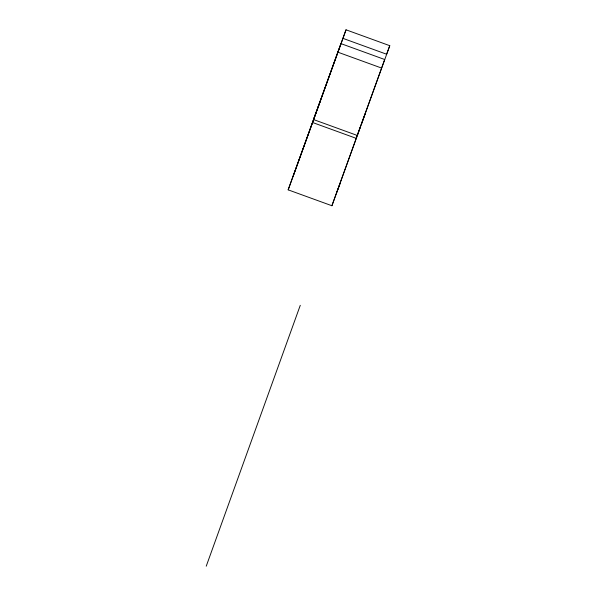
<?xml version="1.0" encoding="UTF-8"?>
<svg xmlns="http://www.w3.org/2000/svg" width="596" height="596" viewBox="0 0 596 596"><rect width="100%" height="100%" fill="white"/><g stroke="black" fill="none" stroke-linecap="round" stroke-linejoin="round"><path stroke-width="0.89" d="M288.166 189.848L346.023 29.8L389.769 45.691L331.912 205.739L288.166 189.848L316.647 111.012M337.798 52.157L313.503 119.558L357.25 135.441L384.688 59.511L340.942 43.62L337.798 52.157L381.544 68.048M320.685 100.098L293.247 176.029M321.728 97.193L346.023 29.8M331.912 205.739L360.394 126.903M206.231 566.2L300.272 305.316M317.541 108.636L321.415 98.049M389.769 45.691L386.625 54.229L342.879 38.338M361.288 124.527L365.475 113.084M336.993 191.919L340.137 183.382M312.46 122.456L356.207 138.339"/></g></svg>
